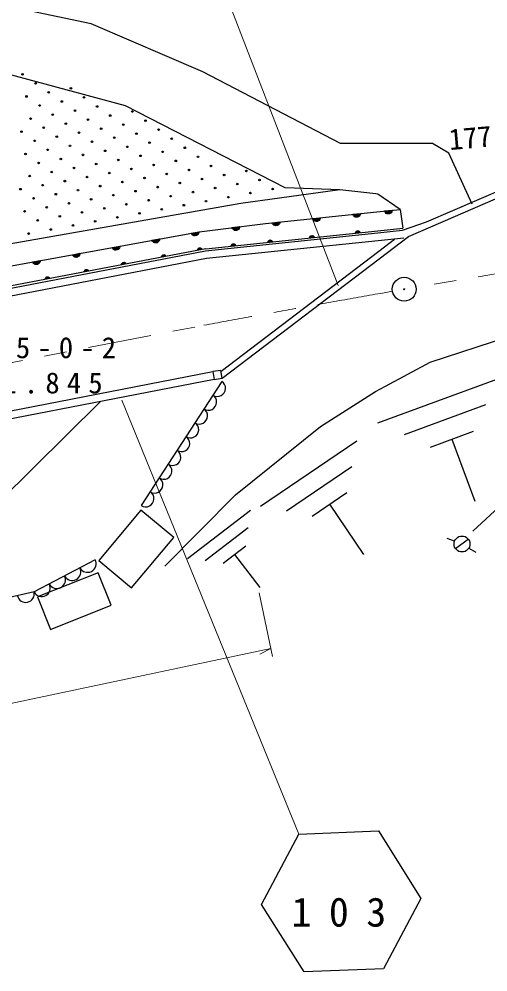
# Model space of a CAD drawing. Units: millimetres, scale not verified. Extents: x -61820 to 680000, y 20000 to 380000.
# Drawn here: x 356080 to 385490, y 290036 to 349820 of the extents above; entities that cross this region are included whole.
import ezdxf
from ezdxf.enums import TextEntityAlignment as Align

# ---------------------------------------------------------------- set-up
doc = ezdxf.new("R2010")
doc.units = ezdxf.units.MM
doc.header["$LTSCALE"] = 1000
doc.linetypes.add('USER1', pattern=[8.2, 4, -1.4, 1.4, -1.4])
for name, color, linetype, lineweight in [('M-BGD', 7, 'Continuous', 25), ('M-BMK', 2, 'USER1', 13), ('M-BMK-HTXT', 7, 'Continuous', 13), ('M-BMK-SRVR', 3, 'Continuous', 25), ('M-STR-HTXT', 7, 'Continuous', 13), ('M-STR-STR3', 7, 'Continuous', 25), ('M-STR-STRC', 7, 'Continuous', 25)]:
    doc.layers.add(name, color=color, linetype=linetype, lineweight=lineweight)
doc.styles.add('ＭＳ ゴシック', font='')
doc.styles.get('ＭＳ ゴシック').set_extended_font_data('MS Gothic')

msp = doc.modelspace()

# ---------------------------------------------------------------- linework, layer by layer
at = {"layer": 'M-BGD'}
for p, q in [((380222, 336072), (378609, 335906)), ((378642, 335255), (379637, 336012)), ((378666, 334771), (380516, 336178)), ((368751, 327731), (378642, 335255)), ((368819, 327280), (378666, 334771)), ((378593, 324490), (386101, 327252)), ((385341, 325608), (380236, 323730)), ((381879, 322971), (384582, 323965)), ((383230, 323468), (384667, 319564)), ((371227, 319269), (377276, 323355)), ((376962, 321733), (372848, 318955)), ((374470, 318641), (376648, 320111)), ((375559, 319376), (377684, 316230)), ((366635, 315979), (370607, 319016)), ((370457, 317895), (367756, 315830)), ((383395, 317057), (382926, 317230)), ((384266, 317182), (383463, 316587)), ((368878, 315680), (370308, 316773)), ((384295, 316631), (384726, 316377)), ((369593, 316227), (371172, 314161))]:
    msp.add_line(p, q, dxfattribs=at)
for points in [[(378304, 342011), (376236, 342008), (367598, 346513), (360597, 349530), (345557, 352703)], [(384493, 338213), (383027, 341403), (382009, 342016), (378304, 342011)], [(381636, 337094), (386601, 339241), (392139, 341029)], [(380516, 336178), (386741, 338870), (392010, 340611)], [(378584, 336414), (380131, 336575), (381636, 337094)], [(348039, 331503), (367771, 335288), (378584, 336414)], [(378609, 335906), (367847, 334794), (348048, 330995), (346688, 331054)], [(379066, 326785), (381871, 328290), (386744, 329884), (391502, 330747), (395680, 331063), (399635, 330528), (403287, 329320), (407336, 326970), (410312, 324747), (410884, 324054)], [(322609, 318081), (344268, 323042), (348148, 323800), (368235, 327709)], [(368309, 327214), (348244, 323310), (344372, 322553), (322721, 317594)], [(365223, 315496), (369651, 319979), (374993, 324252), (378445, 326452), (379066, 326785)], [(332620, 317524), (336998, 312197), (340603, 312949), (352771, 317508), (361159, 325796)], [(384548, 317683), (385919, 318973), (387459, 319993), (390469, 321247), (394580, 322627), (399865, 323620), (402214, 323840)]]:
    msp.add_lwpolyline(points, dxfattribs=at)
for points in [[(368744, 327776), (368237, 327699), (368311, 327205), (368819, 327281)], [(363137, 314131), (365785, 317291), (363727, 319017), (361078, 315857)], [(361862, 313042), (361050, 315080), (357246, 313564), (358058, 311526)]]:
    msp.add_lwpolyline(points, close=True, dxfattribs=at)
msp.add_circle((383864, 316885), 500, dxfattribs=at)
at = {"layer": 'M-BMK'}
for p, q in [((388818, 334314), (380981, 332993)), ((379502, 332740), (378769, 332612)), ((352377, 327642), (367680, 330611))]:
    msp.add_line(p, q, dxfattribs=at)
msp.add_arc((550816, -652477), 1000000, 99.90723, 100.55273, dxfattribs=at)
at = {"layer": 'M-BMK-SRVR'}
for radius in [750, 30]:
    msp.add_circle((380241, 332868), radius, dxfattribs=at)
at = {"layer": 'M-STR-HTXT'}
for p, q in [((362524, 325912), (373625, 298690)), ((371983, 309835), (371141, 313824)), ((326284, 300702), (371880, 310324)), ((371880, 310324), (371189, 309964))]:
    msp.add_line(p, q, dxfattribs=at)
msp.add_lwpolyline([(376096, 333114), (365197, 361339), (412671, 362893)], dxfattribs=at)
at = {"layer": 'M-STR-STR3'}
for p, q in [((379021, 337751), (379479, 337799)), ((374503, 337276), (374960, 337324)), ((374953, 337293), (374516, 337247)), ((374529, 337219), (374947, 337263)), ((374920, 337229), (374562, 337192)), ((374595, 337165), (374893, 337197)), ((377029, 337542), (377487, 337590)), ((377480, 337559), (377042, 337513)), ((377055, 337484), (377473, 337528)), ((377446, 337495), (377088, 337457)), ((377121, 337431), (377420, 337462)), ((377373, 337427), (377174, 337406)), ((379472, 337768), (379034, 337722)), ((379047, 337693), (379465, 337737)), ((379438, 337704), (379080, 337666)), ((379113, 337640), (379412, 337671)), ((379365, 337636), (379166, 337615)), ((369455, 336707), (369911, 336763)), ((369905, 336732), (369468, 336678)), ((369482, 336650), (369899, 336701)), ((369873, 336668), (369515, 336624)), ((369549, 336598), (369847, 336634)), ((369801, 336598), (369602, 336574)), ((371976, 337011), (372434, 337059)), ((372427, 337028), (371989, 336982)), ((372002, 336953), (372420, 336997)), ((372393, 336964), (372035, 336927)), ((372068, 336900), (372367, 336931)), ((372320, 336896), (372121, 336875)), ((374847, 337162), (374648, 337141)), ((378578, 336538), (380150, 336702)), ((364439, 335918), (364892, 335999)), ((366905, 336364), (367358, 336446)), ((367353, 336415), (366921, 336336)), ((366936, 336309), (367349, 336384)), ((367325, 336349), (366970, 336284)), ((367005, 336260), (367301, 336314)), ((367257, 336275), (367060, 336240)), ((367787, 335408), (378578, 336538)), ((374310, 336112), (374584, 336146)), ((374569, 336169), (374319, 336138)), ((374334, 336164), (374549, 336190)), ((374522, 336211), (374355, 336191)), ((374389, 336213), (374484, 336225)), ((377188, 336414), (377462, 336447)), ((377447, 336470), (377197, 336439)), ((377212, 336465), (377427, 336491)), ((377400, 336512), (377233, 336492)), ((377267, 336514), (377362, 336526)), ((367787, 335408), (347814, 331609)), ((361939, 335465), (362392, 335547)), ((362388, 335515), (361955, 335437)), ((361970, 335409), (362383, 335484)), ((362359, 335449), (362005, 335385)), ((362040, 335361), (362335, 335414)), ((364887, 335968), (364454, 335890)), ((364470, 335862), (364883, 335937)), ((364859, 335902), (364504, 335838)), ((364539, 335814), (364835, 335867)), ((364791, 335829), (364594, 335793)), ((367534, 335405), (367285, 335365)), ((367299, 335392), (367513, 335426)), ((367485, 335446), (367319, 335419)), ((367352, 335443), (367447, 335458)), ((369392, 335598), (369666, 335632)), ((369651, 335654), (369401, 335623)), ((369416, 335649), (369630, 335675)), ((369603, 335696), (369436, 335676)), ((369470, 335698), (369565, 335710)), ((371686, 335838), (371960, 335872)), ((371946, 335894), (371695, 335863)), ((371710, 335889), (371925, 335916)), ((371898, 335937), (371731, 335916)), ((371765, 335938), (371860, 335950)), ((359440, 335012), (359892, 335094)), ((359888, 335063), (359455, 334984)), ((359470, 334956), (359884, 335031)), ((359859, 334996), (359505, 334932)), ((359540, 334908), (359835, 334962)), ((359791, 334923), (359595, 334887)), ((362291, 335376), (362094, 335340)), ((365018, 334906), (365289, 334958)), ((365273, 334979), (365026, 334932)), ((365039, 334959), (365251, 334999)), ((365223, 335018), (365058, 334987)), ((365090, 335011), (365184, 335029)), ((367277, 335340), (367550, 335383)), ((356940, 334559), (357393, 334641)), ((357388, 334610), (356955, 334531)), ((356970, 334504), (357384, 334579)), ((357360, 334544), (357005, 334480)), ((357040, 334455), (357335, 334509)), ((357292, 334470), (357095, 334435)), ((362506, 334428), (362777, 334480)), ((362760, 334501), (362513, 334454)), ((362526, 334481), (362738, 334521)), ((362710, 334540), (362545, 334509)), ((362577, 334533), (362671, 334551)), ((357745, 333571), (357957, 333612)), ((357929, 333631), (357764, 333599)), ((357796, 333624), (357890, 333642)), ((360165, 333983), (360436, 334035)), ((360420, 334056), (360173, 334009)), ((360186, 334036), (360398, 334076)), ((360370, 334095), (360205, 334064)), ((360237, 334088), (360331, 334106)), ((357725, 333519), (357996, 333570)), ((357979, 333592), (357732, 333544)), ((368796, 327091), (363745, 319297))]:
    msp.add_line(p, q, dxfattribs=at)
for points in [[(376197, 339102), (369997, 338242), (348420, 334473), (346553, 341941), (348178, 342396), (347070, 348600)], [(378462, 338855), (376197, 339102), (372772, 339236), (362763, 344372), (347070, 348600)], [(379976, 337881), (378587, 338841), (378462, 338855)], [(378518, 337728), (379976, 337881), (380150, 336702)], [(333744, 336843), (340119, 335041), (347728, 332869), (355256, 334285), (367372, 336479), (371545, 336996), (378518, 337728)], [(360849, 315901), (357021, 313875), (349740, 312220), (340159, 308571)]]:
    msp.add_lwpolyline(points, dxfattribs=at)
for points in [[(379496, 337831), (379482, 337769), (379457, 337716), (379413, 337661), (379366, 337626), (379309, 337600), (379229, 337592), (379167, 337605), (379114, 337630), (379060, 337674), (379024, 337721), (378998, 337778)], [(374977, 337356), (374963, 337294), (374939, 337242), (374894, 337187), (374848, 337152), (374790, 337125), (374710, 337117), (374649, 337131), (374596, 337155), (374541, 337200), (374506, 337246), (374480, 337304)], [(377504, 337621), (377490, 337560), (377465, 337507), (377421, 337452), (377374, 337417), (377317, 337391), (377237, 337382), (377175, 337396), (377122, 337421), (377067, 337465), (377032, 337512), (377006, 337569)], [(369927, 336796), (369915, 336733), (369891, 336680), (369848, 336624), (369802, 336589), (369745, 336561), (369665, 336551), (369603, 336564), (369550, 336588), (369494, 336631), (369458, 336677), (369431, 336734)], [(372450, 337091), (372437, 337029), (372412, 336976), (372368, 336921), (372321, 336886), (372264, 336860), (372184, 336852), (372122, 336865), (372069, 336890), (372014, 336935), (371979, 336981), (371953, 337039)], [(364906, 336032), (364897, 335970), (364877, 335915), (364836, 335857), (364792, 335819), (364737, 335789), (364658, 335774), (364596, 335783), (364541, 335804), (364483, 335844), (364445, 335888), (364414, 335943)], [(367372, 336479), (367363, 336417), (367343, 336362), (367302, 336304), (367258, 336265), (367203, 336235), (367124, 336221), (367062, 336230), (367007, 336250), (366949, 336291), (366911, 336335), (366880, 336390)], [(374301, 336087), (374309, 336124), (374323, 336156), (374349, 336190), (374377, 336211), (374411, 336228), (374459, 336234), (374496, 336226), (374528, 336212), (374561, 336186), (374583, 336158), (374599, 336124)], [(377179, 336389), (377187, 336426), (377201, 336458), (377227, 336491), (377255, 336513), (377289, 336529), (377337, 336535), (377374, 336527), (377406, 336513), (377439, 336487), (377461, 336459), (377477, 336425)], [(362406, 335580), (362397, 335517), (362377, 335463), (362337, 335404), (362293, 335366), (362237, 335336), (362159, 335322), (362096, 335330), (362041, 335351), (361983, 335391), (361945, 335435), (361914, 335491)], [(367269, 335314), (367275, 335352), (367289, 335384), (367313, 335418), (367340, 335441), (367374, 335458), (367421, 335466), (367459, 335460), (367491, 335447), (367525, 335422), (367548, 335395), (367566, 335361)], [(369383, 335572), (369390, 335609), (369404, 335641), (369430, 335675), (369458, 335696), (369492, 335713), (369540, 335719), (369577, 335711), (369609, 335697), (369643, 335671), (369664, 335643), (369681, 335609)], [(371678, 335812), (371685, 335850), (371699, 335882), (371725, 335915), (371753, 335937), (371787, 335953), (371835, 335959), (371872, 335951), (371904, 335937), (371937, 335911), (371959, 335884), (371975, 335849)], [(359907, 335127), (359898, 335064), (359877, 335010), (359837, 334952), (359793, 334913), (359738, 334883), (359659, 334869), (359596, 334878), (359542, 334898), (359484, 334939), (359445, 334982), (359415, 335038)], [(365011, 334880), (365016, 334918), (365028, 334950), (365052, 334985), (365078, 335009), (365111, 335027), (365158, 335036), (365196, 335031), (365229, 335019), (365264, 334995), (365287, 334969), (365306, 334936)], [(357407, 334674), (357398, 334612), (357377, 334557), (357337, 334499), (357293, 334461), (357238, 334430), (357159, 334416), (357096, 334425), (357042, 334446), (356984, 334486), (356945, 334530), (356915, 334585)], [(362498, 334402), (362503, 334440), (362515, 334472), (362539, 334508), (362565, 334531), (362598, 334550), (362645, 334558), (362683, 334553), (362716, 334541), (362751, 334518), (362774, 334492), (362793, 334458)], [(357717, 333493), (357722, 333530), (357734, 333563), (357758, 333598), (357784, 333622), (357817, 333640), (357865, 333649), (357902, 333644), (357935, 333632), (357970, 333608), (357993, 333582), (358012, 333549)], [(360158, 333957), (360163, 333995), (360175, 334028), (360199, 334063), (360225, 334086), (360258, 334104), (360305, 334113), (360343, 334108), (360376, 334096), (360411, 334072), (360434, 334046), (360453, 334013)]]:
    msp.add_lwpolyline(points, close=True, dxfattribs=at)
for centre in [(356294, 346356), (357116, 345787), (356548, 344965), (357939, 345219), (359330, 345472), (357370, 344396), (358761, 344650), (360153, 344903), (360975, 344335), (358193, 343827), (359584, 344081), (361798, 343766), (363189, 344020), (356801, 343574), (359015, 343258), (360406, 343512), (362620, 343197), (364011, 343451), (356233, 342751), (357624, 343005), (359838, 342690), (361229, 342944), (363443, 342628), (364834, 342882), (357055, 342182), (358446, 342436), (360660, 342121), (362051, 342375), (364265, 342060), (365656, 342314), (356486, 341360), (357878, 341614), (359269, 341867), (361483, 341552), (362874, 341806), (365088, 341491), (366479, 341745), (357309, 340791), (358700, 341045), (360091, 341299), (360914, 340730), (362305, 340983), (363697, 341237), (365910, 340922), (367301, 341176), (358131, 340222), (359523, 340476), (361736, 340161), (363128, 340415), (364519, 340669), (366733, 340353), (368124, 340607), (370338, 340292), (356740, 339968), (358954, 339653), (360345, 339907), (362559, 339592), (363950, 339846), (365342, 340100), (366164, 339531), (367555, 339785), (368947, 340039), (371160, 339724), (356171, 339146), (357563, 339400), (359776, 339085), (361168, 339339), (363381, 339024), (364773, 339277), (366986, 338962), (368378, 339216), (369769, 339470), (371983, 339155), (356994, 338577), (358385, 338831), (360599, 338516), (361990, 338770), (364204, 338455), (365595, 338708), (367809, 338394), (369200, 338647), (370592, 338901), (356425, 337755), (357816, 338008), (359208, 338262), (361422, 337947), (362813, 338201), (365026, 337886), (366418, 338140), (357248, 337186), (358639, 337440), (360030, 337693), (362244, 337378), (363635, 337632), (358070, 336617), (359461, 336871), (360853, 337125), (356679, 336363)]:
    msp.add_circle(centre, 50, dxfattribs=at)
for centre, radius, start, end in [((368516, 326658), 516, 237.05685, 57.05686), ((367954, 325792), 516, 237.05685, 57.05686), ((367393, 324926), 516, 237.05685, 57.05686), ((366832, 324060), 516, 237.05685, 57.05686), ((366271, 323194), 516, 237.05685, 57.05686), ((365710, 322328), 516, 237.05685, 57.05686), ((365148, 321462), 516, 237.05685, 57.05686), ((364587, 320596), 516, 237.05685, 57.05686), ((364026, 319730), 516, 237.05685, 57.05686), ((360371, 315648), 542, 207.89632, 27.89632), ((359413, 315142), 542, 207.89632, 27.89632), ((358456, 314635), 542, 207.89632, 27.89632), ((356501, 313757), 533, 192.80597, 12.80596), ((357499, 314128), 542, 207.89632, 27.89632)]:
    msp.add_arc(centre, radius, start, end, dxfattribs=at)
at = {"layer": 'M-STR-STRC'}
msp.add_lwpolyline([(373625, 298690), (378622, 298880), (381284, 294647), (378949, 290226), (373953, 290036), (371291, 294269)], close=True, dxfattribs=at)

# ---------------------------------------------------------------- texts
at = {"layer": 'M-BMK-HTXT', "style": 'ＭＳ ゴシック'}
msp.add_text('177.0', height=1320, rotation=5, dxfattribs=at).set_placement((383126, 341203), align=Align.BOTTOM_LEFT)
at = {"layer": 'M-BMK-SRVR', "char_height": 1320, "attachment_point": 7, "style": 'ＭＳ ゴシック'}
for s, insert in [('\\T1.5;103-25-0-2', (349147, 328523)), ('\\T1.5;H=181.845', (349648, 326312))]:
    msp.add_mtext(s, dxfattribs=dict(at, insert=insert))
at = {"layer": 'M-STR-HTXT', "insert": (373171, 292849), "char_height": 1833, "attachment_point": 7, "style": 'ＭＳ ゴシック'}
msp.add_mtext('\\T1.88;103', dxfattribs=at)

doc.saveas('drawing.dxf')
